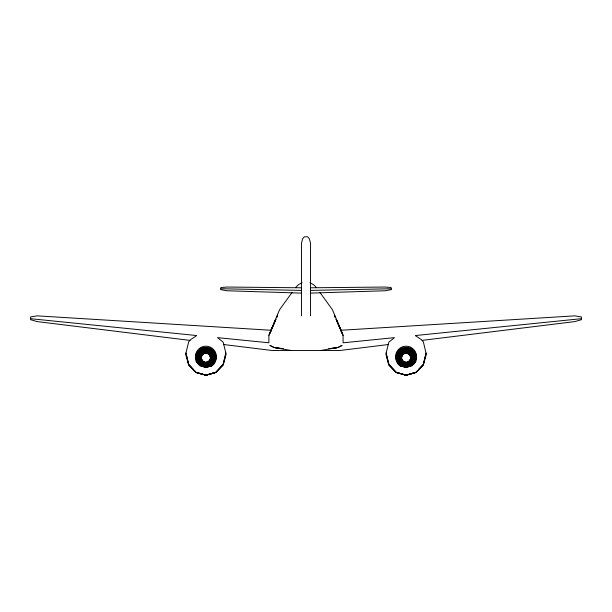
<?xml version="1.0" encoding="UTF-8"?>
<svg xmlns="http://www.w3.org/2000/svg" width="612" height="612" viewBox="0 0 612 612"><rect width="100%" height="100%" fill="white"/><g stroke="black" fill="none" stroke-linecap="round" stroke-linejoin="round"><path stroke-width="0.92" d="M202.32 365.18L202.932 361.111L203.544 361.715L202.924 365.785M209.465 351.961L208.883 348.129M403.538 351.961L404.402 347.387L402.994 350.179L403.339 354.279L403.981 353.713M408.541 365.961L408.64 363.612M199.986 365.976L200.943 361.424L202.021 359.971L202.404 360.743M200.415 365.968L201.325 362.197M410.468 366.611L410.063 362.755L409.183 361.179M410.943 365.899L410.537 362.044M204.354 362.097L204.546 366.213M207.468 353.476L207.277 349.36L206.229 347.256L207.988 349.834L208.394 352.152M199.566 364.798L200.713 361.095L201.891 359.718M211.928 349.988L210.773 353.69L209.602 355.067L209.931 355.855L212.058 352.328L212.356 350.003M410.407 366.198L410.254 362.327L409.474 360.69L408.954 361.371L410.094 365.326M201.906 365.326L203.046 361.371L202.526 360.69L201.746 362.327L201.593 366.198M403.606 352.152L404.012 349.834L405.771 347.256L404.723 349.36L404.532 353.476M407.454 366.213L407.646 362.097M408.571 363.421L407.47 367.139M398.42 350.561L399.001 353.637L401.77 356.681L401.939 355.84L400.516 354.715L398.672 351.311M201.463 362.044L201.057 365.899M292.123 292.352L279.585 309.687L268.882 335.147L268.882 342.781L217.52 337.64L223.166 342.169L225.836 352.956L225.836 355.266L223.166 365.234L215.875 372.524L205.907 375.194L195.947 372.524L188.657 365.234L185.987 355.266L185.987 352.956L188.657 341.833L190.584 339.675L196.727 335.552L30.6 318.691M223.166 364.071L225.836 352.956M581.4 318.691L415.273 335.552L421.416 339.675L423.343 341.833L426.013 352.956L426.013 355.266L423.343 365.234L416.053 372.524L406.093 375.194L396.125 372.524L388.834 365.234L386.164 355.266L386.164 352.956L388.834 342.169L394.48 337.64L343.118 342.804L343.049 335.521M423.343 364.071L426.013 352.956M403.981 351.999L404.54 349.72L406.46 347.256L405.282 349.291L404.823 353.376L404.073 353.812M408.196 363.574L406.858 367.208M225.836 353.973L223.166 364.584L215.875 372.356L205.907 375.194L196.804 372.647M426.013 353.973L423.343 364.584L416.053 372.356L406.093 375.194L396.981 372.647M198.502 364.668L199.107 362.396L201.669 359.175L201.891 360.001L200.552 361.218L198.931 364.737M403.117 348.129L402.535 351.961M403.522 348.274L403.163 352.137L403.721 353.858M406.307 353.208L408.051 349.483L409.826 347.937L407.209 349.643L405.955 351.632M405.878 362.365L404.127 366.091M208.279 353.858L208.837 352.137L208.478 348.274M208.883 354.463L209.442 352.742M198.074 364.163L198.816 361.937L201.593 358.892L201.761 359.734L200.338 360.858L198.487 364.262M213.328 351.311L211.484 354.715L210.061 355.84L210.23 356.681L212.999 353.637L213.58 350.561M210.482 358.173L210.207 358.984L214.123 357.737L216.166 355.365L212.272 357.913M408.678 366.879L409.29 363.046L408.847 361.294L408.196 361.86M210.497 353.376L211.454 348.825L211.683 351.938L209.794 355.603L209.411 354.83M270.795 331.031L275.752 319.518M270.963 331.123L271.284 330.281L37.225 315.853L30.6 316.955L30.6 319.693L37.225 321.606L189.95 340.387M269.028 335.33L271.147 330.273M269.647 333.968L275.851 319.433M276.578 317.72L277.672 315.157L276.57 317.674M271.04 330.266L275.828 319.357M200.093 364.033L201.042 361.883M405.228 366.282L406.215 364.148M197.309 363.092L198.334 360.981L201.486 358.318L201.539 359.175L199.986 360.101L197.707 363.245M402.589 354.83L402.206 355.603L400.317 351.938L400.546 348.825L401.503 353.376M409.596 360.743L409.979 359.971L411.057 361.424L412.014 365.976M202.817 361.179L201.937 362.755L201.532 366.611M208.998 354.394L210.398 350.523L210.23 348.182L210.872 351.234L209.472 355.113M196.98 362.518L199.849 358.854M197.362 362.694L199.849 359.711L201.455 358.892L201.455 358.028M201.929 355.771L201.501 356.513L197.408 356.98L195.381 358.158L197.844 356.23L200.124 355.679M209.885 359.802L210.314 359.06L214.407 358.594L216.441 357.416L213.978 359.343L211.691 359.894M406.116 367.636L407.454 364.002L407.363 362.197L408.105 361.761M406.23 363.941L403.79 366.955M403.591 365.945L405.58 362.342L406.429 362.235M405.825 363.941L403.193 366.787M407.041 347.723L405.603 349.582L404.608 353.583L405.404 353.254L405.549 351.449L407.355 348.014M404.83 367.56L406.636 364.125L406.773 362.319L407.569 361.99L407.424 363.796L405.618 367.231M196.222 360.682L199.757 357.653M196.062 361.524L197.6 359.749L201.325 357.997M201.838 355.679L202.404 355.037L198.296 354.685L195.511 356.1L200.078 355.235M209.985 359.894L209.419 360.537L211.171 360.981L215.745 360.124M405.006 367.177L407.034 363.872L407.294 362.082L406.475 362.358M222.554 364.752L215.875 372.218L205.907 375.194L195.947 372.394L188.657 364.584L185.987 353.973M417.269 370.857L416.053 372.218L406.093 375.194L396.125 372.394L388.834 364.584L386.164 353.973M418.486 369.503L422.739 364.752M407.156 351.724L408.778 350.018L411.677 348.855L409.635 350.018L407.194 353.338L406.337 353.338M295.78 287.303L298.342 284.764L302.114 282.675M195.932 359.389L197.691 357.836L201.616 356.589L201.34 357.4L199.55 357.66L196.245 359.688M408.816 354.096L410.193 352.917L413.896 351.77M215.684 356.521L212.249 358.326L210.444 358.471L210.115 359.267L214.116 358.272L215.975 356.834M212.066 357.921L214.047 356.666L215.761 354.05L214.215 355.824L210.49 357.576M409.52 352.428L413.796 350.607L410.698 350.982L407.477 353.552L408.311 353.774M401.181 366.328L404.165 363.849L404.991 362.235L405.848 362.235L405.022 363.849L402.046 366.328M203.72 353.904L202.955 354.279L199.29 352.39L196.949 352.244L200.063 352.015L202.274 352.818M400.638 365.991L403.775 363.712L404.7 362.159L405.557 362.212L402.903 365.356L400.791 366.389M338.421 347.058L342.1 345.405L338.612 347.356L320.94 350.462M409.397 352.596L413.88 351.342M409.726 352.818L411.937 352.015L415.051 352.244L412.71 352.39L409.046 354.279L408.281 353.904M215.569 359.734L211.737 360.338M412.473 349.949L410.239 350.699L407.194 353.468L408.043 353.637L409.16 352.214L412.572 350.362M399.613 365.211L403.017 363.36L404.142 361.937L404.983 362.105L401.939 364.874L399.713 365.624M409.413 354.807L413.483 354.195L415.747 354.815M402.161 360.154L400.439 360.713L396.576 360.361M402.772 360.759L398.703 361.378L396.431 360.759M416.053 372.356L406.093 375.194L396.125 372.356M215.875 372.394L205.907 375.194L195.947 372.356M215.019 372.647L205.907 375.194L195.947 372.218L194.731 370.857M415.196 372.647L406.093 375.194L396.125 372.218L389.446 364.752M196.253 354.815L198.518 354.195L202.587 354.807M196.398 355.212L200.262 354.861M215.424 360.361L211.561 360.713L209.84 360.154M215.569 360.759L213.297 361.378L209.227 360.759M203.689 353.774L204.523 353.552L201.302 350.982L198.204 350.607L202.48 352.428M399.139 364.767L402.658 363.145L403.874 361.799L404.7 362.021L403.492 363.367L399.973 364.989M200.277 355.304L197.959 355.71L195.381 357.469L197.485 356.421L201.593 356.23M211.545 360.269L213.856 359.864L216.441 358.104L214.338 359.152L210.222 359.343M215.003 361.577L211.125 361.424L209.495 360.644L208.814 361.172L212.769 362.312L215.095 361.998A10.106 10.106 0 0 0 205.907 347.677A10.106 10.106 0 0 0 196.758 362.082M398.29 363.803L401.992 362.648L403.369 361.478L404.165 361.807L402.788 362.977L399.078 364.132M388.184 344.548L340.119 350.462L271.881 350.462L223.816 344.548M422.051 340.387L574.775 321.606L581.4 319.693L581.4 316.955L574.775 315.853L340.716 330.281L341.037 331.123M332.392 348.266L337.005 347.715L328.659 348.71M410.407 356.23L414.515 356.421L416.619 357.469L414.041 355.71L411.723 355.304M401.778 359.343L397.662 359.152L395.559 358.104L398.144 359.864L400.455 360.269M197.018 352.986L199.359 352.826L203.23 354.218L202.518 354.7L200.943 353.812L197.079 353.407M214.736 362.166L210.88 361.761L209.296 360.873L208.585 361.355L212.456 362.748L214.804 362.587M397.915 363.276L401.679 362.373L403.132 361.294L403.905 361.669L400.248 363.559L397.899 363.704M310.552 293.11L385.101 290.761L391.481 289.56L391.481 288.007L390.586 287.472L385.101 287.043L310.552 287.793M411.738 354.861L415.602 355.212M310.552 290.402L390.586 288.757M205.663 353.338L204.806 353.338L202.365 350.018L200.323 348.855L203.222 350.018L204.844 351.724M301.448 287.793L226.899 287.043L221.414 287.472L220.519 288.007L220.519 289.56L226.899 290.761L301.448 293.11M221.414 288.757L301.448 290.402M411.922 355.235L416.489 356.1L413.704 354.685L409.596 355.037L410.162 355.679M400.263 360.338L396.431 359.734M214.085 363.276L210.321 362.373L208.868 361.294L208.095 361.669L211.752 363.559L214.101 363.704M414.982 352.986L412.641 352.826L408.77 354.218L409.482 354.7L411.057 353.812L414.921 353.407M397.264 362.166L401.12 361.761L402.704 360.873L403.415 361.355L399.544 362.748L397.196 362.587M283.341 348.71L273.388 347.356L269.9 345.405L273.579 347.058M279.608 348.266L274.995 347.715L291.06 350.462M198.12 351.342L202.603 352.596M198.104 351.77L201.807 352.917L203.184 354.096M213.71 363.803L210.008 362.648L208.631 361.478L207.835 361.807L209.212 362.977L212.922 364.132M205.571 362.235L206.42 362.342L208.409 365.945M396.997 361.577L400.875 361.424L402.505 360.644L403.186 361.172L399.231 362.312L396.905 361.998A10.106 10.106 0 0 1 406.093 347.677A10.106 10.106 0 0 1 415.242 362.082M411.876 355.679L414.156 356.23L416.619 358.158L414.592 356.98L410.499 356.513L410.071 355.771M400.309 359.894L398.022 359.343L395.559 357.416L397.593 358.594L401.686 359.06L402.115 359.802M212.861 364.767L209.342 363.145L208.126 361.799L207.3 362.021L208.508 363.367L212.027 364.989M410.675 357.997L414.401 359.749L415.938 361.524M401.51 357.576L397.785 355.824L396.239 354.05L397.953 356.666L399.934 357.921M199.527 349.949L201.761 350.699L204.806 353.468L203.957 353.637L202.84 352.214L199.428 350.362M212.387 365.211L208.983 363.36L207.858 361.937L207.017 362.105L210.061 364.874L212.287 365.624M205.525 362.358L204.706 362.082L204.966 363.872L206.994 367.177M396.255 360.124L400.829 360.981L402.581 360.537L402.015 359.894M399.728 357.913L395.834 355.365L397.877 357.737L401.793 358.984L401.518 358.173M211.362 365.991L208.225 363.712L207.3 362.159L206.443 362.212L209.097 365.356L211.209 366.389M309.886 282.675L313.658 284.764L316.22 287.303M210.819 366.328L207.835 363.849L207.009 362.235L206.152 362.235L206.978 363.849L209.954 366.328M207.927 353.812L207.177 353.376L206.718 349.291L205.54 347.256L207.46 349.72L208.019 351.999M203.895 361.761L204.638 362.197L204.546 364.002L205.884 367.636M412.243 357.653L415.778 360.682M208.807 366.787L206.175 363.941M396.316 356.521L399.751 358.326L401.556 358.471L401.885 359.267L397.884 358.272L396.025 356.834M208.21 366.955L205.77 363.941M208.019 353.713L208.661 354.279L209.006 350.179L207.598 347.387L208.463 351.961M203.804 361.86L203.153 361.294L202.71 363.046L203.322 366.879M416.068 359.389L414.309 357.836L410.384 356.589L410.66 357.4L412.45 357.66L415.755 359.688M412.151 358.854L415.02 362.518M189.261 364.752L193.514 369.503M410.109 359.718L411.287 361.095L412.434 364.798M204.959 347.723L206.397 349.582L207.392 353.583L206.596 353.254L206.451 351.449L204.645 348.014M207.17 367.56L205.364 364.125L205.227 362.319L204.431 361.99L204.576 363.796L206.382 367.231M319.877 292.352L332.415 309.687L343.118 335.147M206.045 351.632L204.791 349.643L202.174 347.937L203.949 349.483L205.693 353.208M207.873 366.091L206.122 362.365M205.142 367.208L203.804 363.574M414.638 362.694L412.151 359.711L410.545 358.892L410.545 358.028M403.002 354.394L401.602 350.523L401.77 348.182L401.128 351.234L402.528 355.113M336.248 319.518L341.205 331.031M204.53 367.139L203.429 363.421M414.691 363.092L413.666 360.981L410.514 358.318L410.461 359.175L412.014 360.101L414.293 363.245M336.149 319.433L342.972 335.33M205.785 364.148L206.772 366.282M410.958 361.883L411.907 364.033M335.43 317.674L334.328 315.157L335.422 317.72M336.172 319.357L340.961 330.266M340.853 330.273L342.353 333.968M410.675 362.197L411.585 365.968M413.926 364.163L413.184 361.937L410.407 358.892L410.239 359.734L411.662 360.858L413.513 364.262M402.558 352.742L403.117 354.463M413.498 364.668L412.893 362.396L410.331 359.175L410.109 360.001L411.448 361.218L413.069 364.737M386.164 352.956L388.834 364.071M185.987 352.956L188.657 364.071M400.072 349.988L401.227 353.69L402.398 355.067L402.069 355.855L399.942 352.328L399.644 350.003M203.36 363.612L203.459 365.961M409.68 365.18L409.068 361.111L408.456 361.715L409.076 365.785M310.552 315.861L310.552 243.362L309.42 238.879L307.706 236.806L304.294 236.806L302.58 238.879L301.448 243.362L301.448 315.861M214.2 363.566A10.106 10.106 0 0 1 210.964 366.542M401.036 366.542A10.106 10.106 0 0 1 397.8 363.566M397.54 351.625L398.519 354.593L401.663 357.255L401.717 356.398L398.573 353.736L397.54 351.625M196.437 361.31L196.322 362.159L197.745 360.292L201.348 358.295L201.463 357.446L197.86 359.435L196.437 361.31M210.467 357.278L210.352 358.127L213.955 356.138L215.493 353.415L214.07 355.281L210.467 357.278M401.885 348.595L401.564 350.928L402.704 354.883L403.232 354.203L402.092 350.248L402.405 347.914L401.885 348.595M405.152 351.701L404.892 353.491L405.702 353.216L406.957 349.291L408.51 347.532L406.138 349.567L405.152 351.701M209.908 350.248L208.768 354.203L209.296 354.883L210.436 350.928L209.595 347.914L209.908 350.248M213.091 350.079L212.494 352.351L209.924 355.572L210.145 356.398L212.716 353.178L213.091 350.079M398.909 350.079L399.284 353.178L401.854 356.398L402.076 355.572L399.506 352.351L398.909 350.079M406.353 351.632L405.748 353.338L406.605 353.231L408.594 349.628L410.461 348.197L407.745 349.735L406.353 351.632M195.848 358.739L195.519 359.527L197.378 358.089L201.371 357.102L201.7 356.306L197.707 357.301L195.848 358.739M214.46 351.625L213.427 353.736L210.283 356.398L210.337 357.255L213.481 354.593L214.46 351.625M214.843 352.198L213.672 354.241L210.36 356.681L210.36 357.546L213.672 355.098L214.843 352.198M407.554 351.808L406.628 353.361L407.485 353.415L410.139 350.271L412.251 349.238L409.283 350.217L407.554 351.808M196.72 353.575L196.039 354.103L198.372 353.782L202.327 354.922L203.008 354.402L199.053 353.262L196.72 353.575M410.629 353.629L408.992 354.402L409.673 354.922L413.628 353.782L415.961 354.103L412.947 353.262L410.629 353.629M200.606 349.184L199.749 349.238L201.861 350.271L204.515 353.415L205.372 353.361L202.717 350.217L200.606 349.184M412.098 356.452L410.3 356.306L410.629 357.102L414.622 358.089L416.481 359.527L414.293 357.301L412.098 356.452M202.388 348.312L201.539 348.197L203.406 349.628L205.395 353.231L206.252 353.338L204.255 349.735L202.388 348.312M204.301 347.807L203.49 347.532L205.043 349.291L206.298 353.216L207.108 353.491L205.862 349.567L204.301 347.807M412.243 358.051L410.537 357.446L410.652 358.295L414.255 360.292L415.678 362.159L414.14 359.435L412.243 358.051M401.533 357.278L397.93 355.281L396.507 353.415L398.045 356.138L401.648 358.127L401.533 357.278M401.64 356.681L398.328 354.241L397.157 352.198L398.328 355.098L401.64 357.546L401.64 356.681M200.675 365.685A10.465 10.465 0 0 0 216.373 356.628A10.465 10.465 0 0 0 200.675 347.562A10.465 10.465 0 0 0 200.675 365.685M400.86 365.685A10.465 10.465 0 0 0 416.55 356.628A10.465 10.465 0 0 0 400.86 347.562A10.465 10.465 0 0 0 400.86 365.685"/></g></svg>
